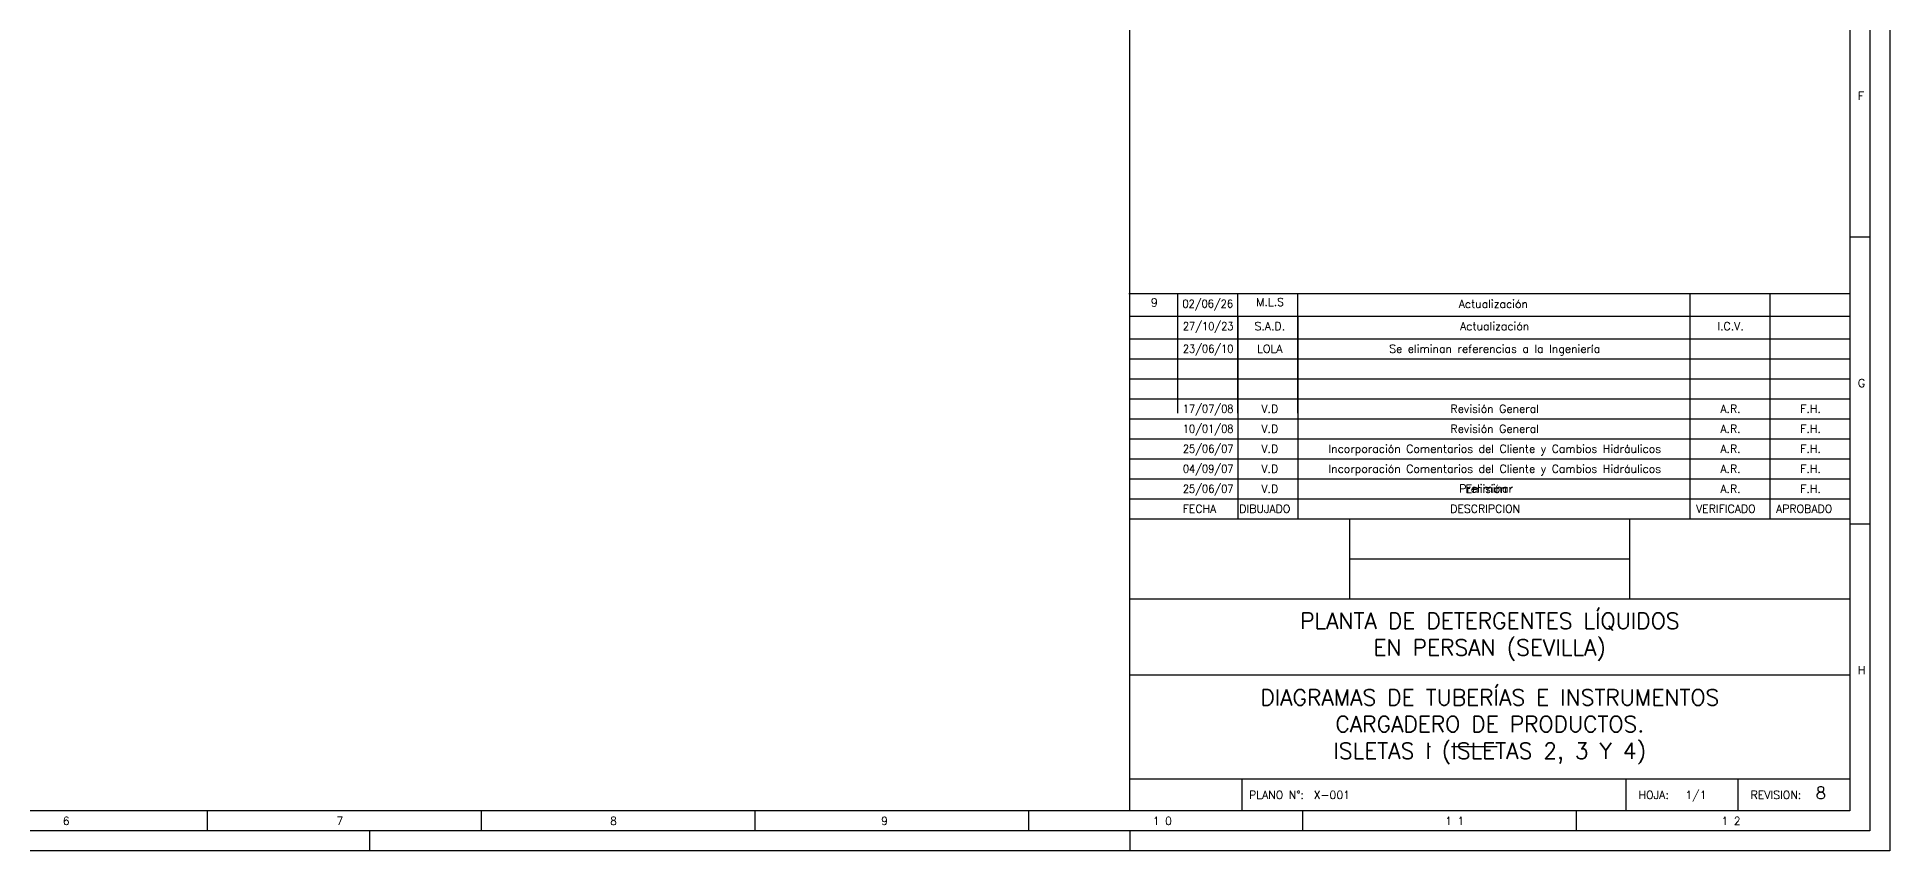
# Model space of a CAD drawing. Header units: millimetres. Extents: x 199 to 3946, y 1635 to 2230.
# Drawn here: x 3483.2 to 3946.2, y 1635.6 to 1838.9 of the extents above; entities that cross this region are included whole.
import ezdxf
from ezdxf.enums import TextEntityAlignment as Align

# ---------------------------------------------------------------- set-up
doc = ezdxf.new("R2010")
doc.units = ezdxf.units.MM
for name, color, linetype in [('CAJETIN', 1, 'Continuous'), ('FORMATO', 7, 'Continuous'), ('TUBERIA', 5, 'Continuous')]:
    doc.layers.add(name, color=color, linetype=linetype)
doc.styles.add('PY', font='ROMANS.shx')

# ---------------------------------------------------------------- blocks, each defined once
blk = doc.blocks.new('MARCO-A1')
at = {"layer": 'FORMATO', "color": 5}
for p, q in [((831, 153.5), (836, 153.5)), ((831, 81.75), (836, 81.75)), ((420.5, 10), (420.5, 5)), ((488.92, 10), (488.92, 5)), ((557.33, 10), (557.33, 5)), ((625.75, 10), (625.75, 5)), ((694.17, 10), (694.17, 5)), ((762.58, 10), (762.58, 5))]:
    blk.add_line(p, q, dxfattribs=at)
at = {"layer": 'FORMATO', "color": 1, "linetype": 'Continuous'}
for p, q in [((461, 5), (461, 0)), ((651, 5), (651, 0))]:
    blk.add_line(p, q, dxfattribs=at)
at = {"layer": 'FORMATO', "color": 1}
blk.add_lwpolyline([(0, 594), (841, 594), (841, 0), (0, 0)], close=True, dxfattribs=at)
at = {"layer": 'FORMATO', "color": 5}
blk.add_lwpolyline([(5, 589), (836, 589), (836, 5), (5, 5)], close=True, dxfattribs=at)
at = {"layer": 'FORMATO', "color": 8, "linetype": 'Continuous'}
blk.add_lwpolyline([(10, 584), (831, 584), (831, 10), (10, 10)], close=True, dxfattribs=at)
at = {"layer": 'FORMATO', "color": 1, "style": 'PY'}
for s, p in [('F', (833, 187.67)), ('G', (833, 115.92)), ('H', (833, 44.17)), ('6', (384.34, 6.5)), ('7', (452.75, 6.5)), ('8', (521.17, 6.5)), ('9', (588.85, 6.5)), ('1 0', (656.77, 6.5)), ('1 1', (729.83, 6.5)), ('1 2', (798.88, 6.5))]:
    blk.add_text(s, height=2, dxfattribs=at).set_placement(p)

msp = doc.modelspace()

# ---------------------------------------------------------------- linework, layer by layer
at = {"layer": 'CAJETIN', "color": 8, "linetype": 'Continuous'}
for p, q in [((3756.21, 1645.56), (3756.21, 2219.56)), ((3756.21, 1718.56), (3936.21, 1718.56)), ((3811.21, 1698.56), (3811.21, 1718.56)), ((3881.21, 1698.56), (3881.21, 1718.56)), ((3811.21, 1708.56), (3881.21, 1708.56)), ((3756.21, 1698.56), (3936.21, 1698.56)), ((3756.21, 1679.56), (3936.21, 1679.56)), ((3756.21, 1653.56), (3936.21, 1653.56)), ((3784.21, 1653.56), (3784.21, 1645.56))]:
    msp.add_line(p, q, dxfattribs=at)
at = {"layer": 'CAJETIN', "color": 1}
for p, q in [((3756.04, 1774.86), (3936.04, 1774.86)), ((3768.17, 1774.98), (3768.17, 1744.99)), ((3783.17, 1774.86), (3783.17, 1744.99)), ((3798.17, 1774.74), (3798.17, 1744.99)), ((3896.17, 1774.74), (3896.17, 1744.99)), ((3916.17, 1774.98), (3916.17, 1744.99)), ((3756.21, 1769.2), (3936.21, 1769.2)), ((3783.21, 1769.2), (3783.21, 1744.2)), ((3798.21, 1769.2), (3798.21, 1744.2)), ((3896.21, 1769.2), (3896.21, 1744.2)), ((3916.21, 1769.2), (3916.21, 1744.2)), ((3756.21, 1763.56), (3936.21, 1763.56)), ((3783.21, 1763.56), (3783.21, 1738.56)), ((3798.21, 1763.56), (3798.21, 1738.56)), ((3896.21, 1763.56), (3896.21, 1738.56)), ((3916.21, 1763.56), (3916.21, 1738.56)), ((3756.21, 1758.56), (3936.21, 1758.56)), ((3756.21, 1753.56), (3936.21, 1753.56)), ((3756.21, 1748.56), (3936.21, 1748.56)), ((3783.21, 1748.56), (3783.21, 1723.56)), ((3798.21, 1748.56), (3798.21, 1723.56)), ((3896.21, 1748.56), (3896.21, 1723.56)), ((3916.21, 1748.56), (3916.21, 1723.56)), ((3756.21, 1743.56), (3936.21, 1743.56)), ((3756.21, 1738.56), (3936.21, 1738.56)), ((3756.21, 1733.56), (3936.21, 1733.56)), ((3756.21, 1728.56), (3936.21, 1728.56)), ((3756.21, 1728.56), (3936.21, 1728.56))]:
    msp.add_line(p, q, dxfattribs=at)
at = {"layer": 'CAJETIN', "color": 5}
for p, q in [((3756.21, 1723.56), (3936.21, 1723.56)), ((3783.21, 1723.56), (3783.21, 1718.56)), ((3798.21, 1723.56), (3798.21, 1718.56)), ((3896.21, 1723.56), (3896.21, 1718.56)), ((3916.21, 1723.56), (3916.21, 1718.56))]:
    msp.add_line(p, q, dxfattribs=at)
at = {"layer": 'CAJETIN', "color": 8}
for p, q in [((3880.21, 1653.56), (3880.21, 1645.56)), ((3908.21, 1653.56), (3908.21, 1645.56))]:
    msp.add_line(p, q, dxfattribs=at)
at = {"layer": 'TUBERIA', "color": 5, "linetype": 'Continuous'}
for p, q in [((3831.06, 1661.62), (3831.4, 1661.62)), ((3836.66, 1661.62), (3848.05, 1661.62))]:
    msp.add_line(p, q, dxfattribs=at)

# ---------------------------------------------------------------- block references
msp.add_blockref('MARCO-A1', (3105.21, 1635.56))

# ---------------------------------------------------------------- texts
at = {"layer": 'CAJETIN', "color": 1, "style": 'PY'}
for s, p in [('9', (3762.38, 1771.61)), ('M.L.S', (3791.31, 1771.73)), ('Actualización', (3847.1, 1771.24)), ('S.A.D.', (3791.23, 1765.7)), ('Actualización', (3847.44, 1765.7)), ('I.C.V.', (3906.37, 1765.7)), ('LOLA', (3791.23, 1760.06)), ('Se eliminan referencias a la Ingeniería', (3847.44, 1760.06)), ('V.D', (3791.23, 1745.06)), ('Revisión General', (3847.44, 1745.06)), ('A.R.', (3906.37, 1745.06)), ('F.H.', (3926.37, 1745.06)), ('V.D', (3791.23, 1740.06)), ('Revisión General', (3847.44, 1740.06)), ('A.R.', (3906.37, 1740.06)), ('F.H.', (3926.37, 1740.06)), ('V.D', (3791.23, 1735.06)), ('Incorporación Comentarios del Cliente y Cambios Hidráulicos', (3847.44, 1735.06)), ('A.R.', (3906.37, 1735.06)), ('F.H.', (3926.37, 1735.06)), ('V.D', (3791.23, 1730.06)), ('Incorporación Comentarios del Cliente y Cambios Hidráulicos', (3847.44, 1730.06)), ('A.R.', (3906.37, 1730.06)), ('F.H.', (3926.37, 1730.06)), ('Preliminar', (3845.3, 1725.09)), ('V.D', (3791.23, 1725.06)), ('Emisión', (3845.3, 1725.06)), ('A.R.', (3906.37, 1725.06)), ('F.H.', (3926.37, 1725.06))]:
    msp.add_text(s, height=2, dxfattribs=at).set_placement(p, align=Align.CENTER)
at = {"layer": 'CAJETIN', "color": 1, "style": 'PY', "width": 0.9}
for s, p in [('02/06/26', (3775.72, 1771.31)), ('27/10/23', (3775.83, 1765.7)), ('23/06/10', (3775.83, 1760.06)), ('17/07/08', (3775.83, 1745.06)), ('10/01/08', (3775.83, 1740.06)), ('25/06/07', (3775.83, 1735.06)), ('04/09/07', (3775.83, 1730.06)), ('25/06/07', (3775.83, 1725.06))]:
    msp.add_text(s, height=2, dxfattribs=at).set_placement(p, align=Align.CENTER)
at = {"layer": 'CAJETIN', "color": 1, "style": 'PY'}
for s, p in [('FECHA', (3769.45, 1720.06)), ('DIBUJADO', (3783.6, 1720.06)), ('DESCRIPCION', (3836.31, 1720.06)), ('VERIFICADO', (3897.74, 1720.06)), ('APROBADO', (3917.74, 1720.06)), ('PLANO N%%D:', (3786.03, 1648.56)), ('X-001', (3802.2, 1648.56)), ('HOJA:', (3883.38, 1648.56)), ('1/1', (3895.06, 1648.56)), ('REVISION:', (3911.38, 1648.56))]:
    msp.add_text(s, height=2, dxfattribs=at).set_placement(p)
at = {"layer": 'CAJETIN', "color": 6, "style": 'PY'}
msp.add_text('8', height=3, dxfattribs=at).set_placement((3927.67, 1648.56))
at = {"layer": 'CAJETIN', "color": 5, "char_height": 4, "attachment_point": 5, "style": 'PY'}
for s, insert, width in [('PLANTA DE DETERGENTES LÍQUIDOS\\PEN PERSAN (SEVILLA)', (3846.21, 1689.06), 175.9153), ('DIAGRAMAS DE TUBERÍAS E INSTRUMENTOS\\PCARGADERO DE PRODUCTOS.\\PISLETAS I (ISLETAS 2, 3 Y 4)', (3846.21, 1666.59), 177.4745)]:
    msp.add_mtext(s, dxfattribs=dict(at, insert=insert, width=width))

doc.saveas('drawing.dxf')
